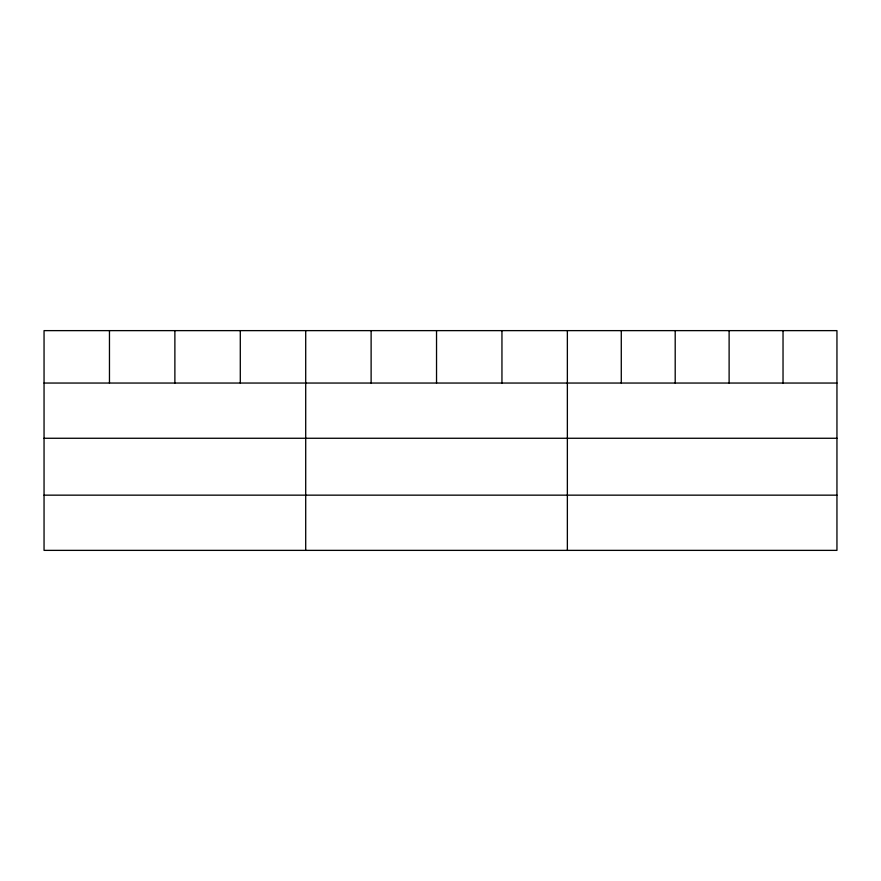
<?xml version="1.0" encoding="UTF-8"?>
<svg xmlns="http://www.w3.org/2000/svg" width="881" height="881" viewBox="0 0 881 881"><rect width="100%" height="100%" fill="white"/><g stroke="black" fill="none" stroke-linecap="round" stroke-linejoin="round"><path stroke-width="1.32" d="M836.95 438.264L836.95 330.628L44.05 330.628L44.05 550.372L836.95 550.372L836.95 438.264L44.05 438.264M44.05 383.048L836.95 383.048M44.05 495.155L836.95 495.155M783.033 330.628L783.033 383.048M729.116 330.628L729.116 383.048M675.198 330.628L675.198 383.048M621.281 330.628L621.281 383.048M567.364 330.628L567.364 550.372M501.95 330.628L501.95 383.048M436.536 330.628L436.536 383.048M371.121 330.628L371.121 383.048M305.707 330.628L305.707 550.372M240.293 330.628L240.293 383.048M174.879 330.628L174.879 383.048M109.464 330.628L109.464 383.048"/></g></svg>
